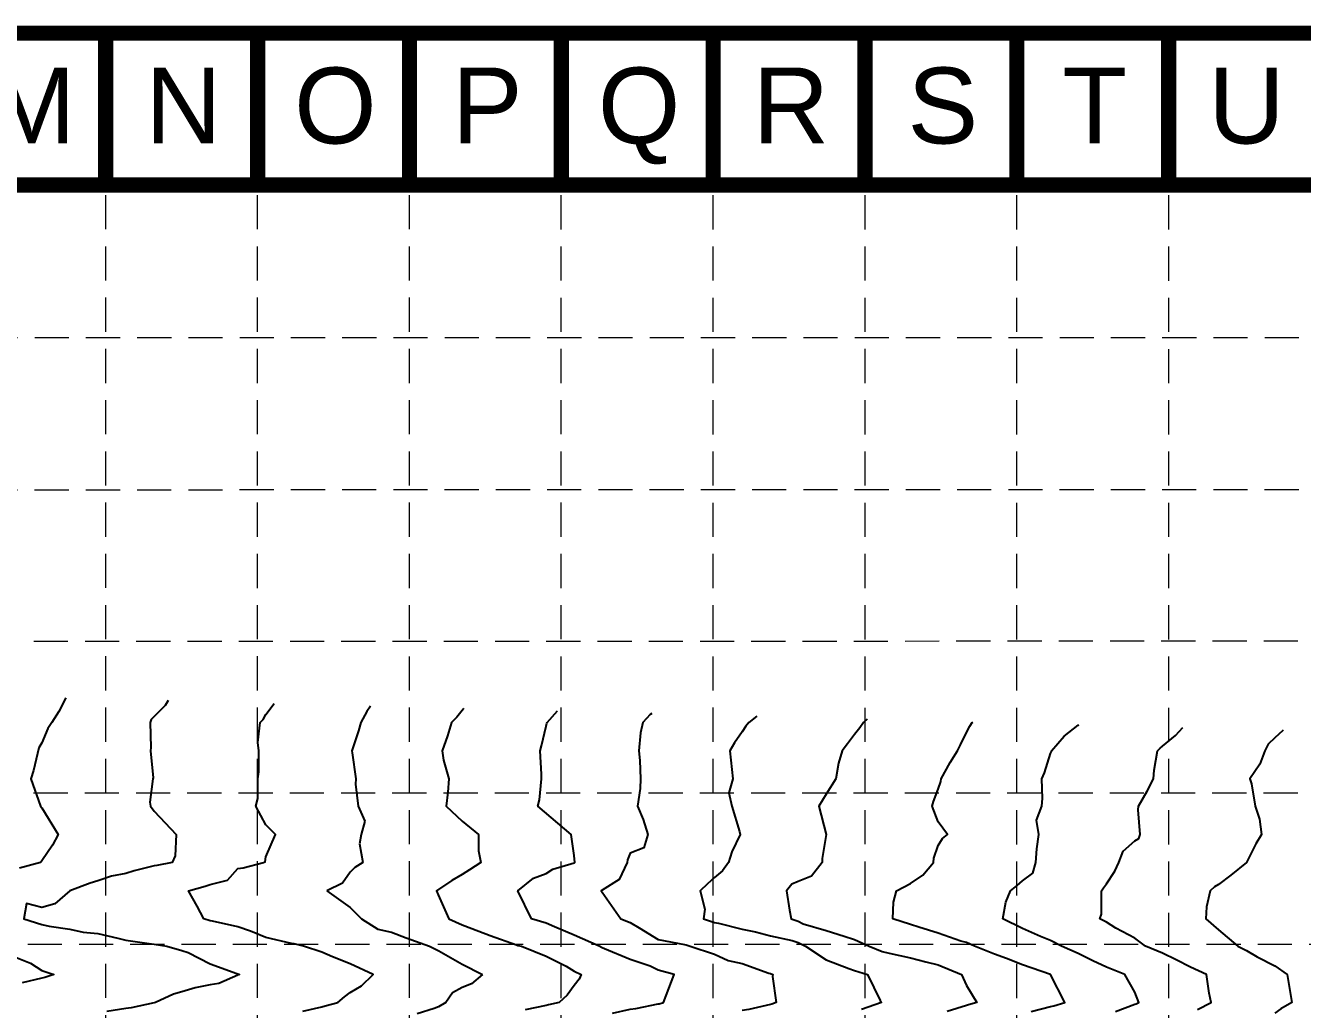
# Model space of a CAD drawing. Header units: inches. Extents: x 8135 to 11700, y -938 to 4760.
# Drawn here: x 9337 to 10085, y 4184 to 4760 of the extents above; entities that cross this region are included whole.
import ezdxf
from ezdxf.enums import TextEntityAlignment as Align

# ---------------------------------------------------------------- set-up
doc = ezdxf.new("R2010")
doc.units = ezdxf.units.IN
doc.header["$MEASUREMENT"] = 0
doc.linetypes.add('DASHED', pattern=[0.75, 0.5, -0.25])
doc.linetypes.add('HIDDEN', pattern=[0.375, 0.25, -0.125])
for name, color, linetype in [('BASE', 7, 'Continuous'), ('EC', 35, 'DASHED'), ('GRID', 254, 'HIDDEN')]:
    doc.layers.add(name, color=color, linetype=linetype)
doc.styles.get("Standard").update_dxf_attribs({"font": 'ARIAL.TTF'})

msp = doc.modelspace()

# ---------------------------------------------------------------- linework, layer by layer
at = {"layer": 'BASE', "color": 9}
msp.add_line((8228.76, 4667.09), (11606.69, 4667.09), dxfattribs=at)
at = {"layer": 'BASE', "const_width": 8.89}
for points in [[(11695.58, -933.16), (11695.58, 4755.98), (8139.87, 4755.98), (8139.87, -933.16)], [(11606.69, -844.26), (11606.69, 4667.09), (8228.76, 4667.09), (8228.76, -844.26)]]:
    msp.add_lwpolyline(points, close=True, dxfattribs=at)
for points in [[(9384.37, 4755.98), (9384.37, 4667.09)], [(9473.26, 4755.98), (9473.26, 4667.09)], [(9562.15, 4755.98), (9562.15, 4667.09)], [(9651.05, 4755.98), (9651.05, 4667.09)], [(9739.94, 4755.98), (9739.94, 4667.09)], [(9828.83, 4755.98), (9828.83, 4667.09)], [(9917.73, 4755.98), (9917.73, 4667.09)], [(10006.62, 4755.98), (10006.62, 4667.09)]]:
    msp.add_lwpolyline(points, dxfattribs=at)
at = {"layer": 'EC', "color": 35, "linetype": 'Continuous'}
for p, q in [((9537.24, 4358.94, 572), (9533.71, 4352.41, 572)), ((9539.43, 4362.06, 572), (9537.24, 4358.94, 572)), ((9533.71, 4352.41, 572), (9532.3, 4347.46, 572)), ((9532.3, 4347.46, 572), (9528.51, 4335.91, 572)), ((9528.51, 4335.91, 572), (9528.72, 4334.59, 572)), ((9528.72, 4334.59, 572), (9530.79, 4319.41, 572)), ((9530.79, 4319.41, 572), (9530.57, 4316.31, 572)), ((9530.57, 4316.31, 572), (9532.07, 4303.41, 572)), ((9532.07, 4303.41, 572), (9535.98, 4294.73, 572)), ((9535.98, 4294.73, 572), (9533.92, 4286.91, 572)), ((9533.92, 4286.91, 572), (9532.84, 4281.41, 572)), ((9532.84, 4281.41, 572), (9534.81, 4270.41, 572)), ((9534.81, 4270.41, 572), (9530.23, 4267.57, 572)), ((9527.42, 4264.72, 572), (9522.95, 4258.39, 572)), ((9530.23, 4267.57, 572), (9527.42, 4264.72, 572)), ((9522.95, 4258.39, 572), (9513.79, 4253.91, 572)), ((9513.79, 4253.91, 572), (9527.42, 4244.11, 572)), ((9527.42, 4244.11, 572), (9534.03, 4237.41, 572)), ((9534.03, 4237.41, 572), (9543.67, 4231.45, 572)), ((9543.67, 4231.45, 572), (9551.71, 4229.62, 572)), ((9551.71, 4229.62, 572), (9560.17, 4226.33, 572)), ((9560.17, 4226.33, 572), (9573.92, 4221.41, 572)), ((9573.92, 4221.41, 572), (9576.67, 4220.09, 572)), ((9576.67, 4220.09, 572), (9579.27, 4218.77, 572)), ((9579.27, 4218.77, 572), (9592.92, 4210.99, 572)), ((9592.92, 4210.99, 572), (9604.87, 4204.91, 572)), ((9604.87, 4204.91, 572), (9598.51, 4199.32, 572)), ((9587.35, 4194.07, 572), (9583.41, 4188.41, 572)), ((9592.92, 4197.21, 572), (9587.35, 4194.07, 572)), ((9598.51, 4199.32, 572), (9592.92, 4197.21, 572)), ((9579.16, 4185.88, 572), (9576.67, 4185.03, 572)), ((9583.41, 4188.41, 572), (9579.16, 4185.88, 572)), ((9576.67, 4185.03, 572), (9566.77, 4181.81, 572))]:
    msp.add_line(p, q, dxfattribs=at)
at = {"layer": 'EC', "color": 35, "linetype": 'Continuous', "flags": 128}
for points, elevation in [([(9361, 4366.81), (9357.01, 4358.83), (9352.92, 4352.41), (9350.49, 4348.84), (9346.92, 4340.41), (9345.3, 4337.56), (9342.05, 4324.36), (9340.57, 4319.41), (9346.22, 4303.41), (9346.92, 4302.38), (9356.44, 4286.91), (9353.27, 4280.56), (9346.92, 4271.44), (9346.53, 4270.81), (9346.11, 4270.41), (9333.89, 4267.14)], 575), ([(9420.91, 4365.21), (9419.17, 4362.31), (9412.67, 4356), (9410.99, 4354.09), (9410.44, 4352.41), (9410.84, 4337.74), (9410.55, 4335.91), (9412.09, 4320), (9411.99, 4319.41), (9410.23, 4305.78), (9410.61, 4303.41), (9412.67, 4300.54), (9425.54, 4286.91), (9425.02, 4274.37), (9423.19, 4270.41), (9414.38, 4268.68), (9412.67, 4268.44), (9401.05, 4265.53), (9396.17, 4264.04), (9387.69, 4262.4), (9379.67, 4259.76), (9375.3, 4258.35), (9363.42, 4253.91), (9354.51, 4246.32), (9346.92, 4244.18), (9337.96, 4246.51), (9336.52, 4237.41), (9346.92, 4234.17), (9351.32, 4233.14), (9363.42, 4231.33), (9371.26, 4229.7), (9379.67, 4228.78), (9391.36, 4226.08), (9396.17, 4225.02), (9411.12, 4222.92), (9412.67, 4222.54), (9420.06, 4221.41), (9428.92, 4218.87), (9432.59, 4217.74), (9445.42, 4211.21), (9461.21, 4205.38), (9461.67, 4205.25), (9462.77, 4204.91), (9461.99, 4204.59), (9461.67, 4204.54), (9450.67, 4199.58), (9445.42, 4198.83), (9436.82, 4197.02), (9428.92, 4194.64), (9424.07, 4193.34), (9413.45, 4188.41), (9412.81, 4188.27), (9412.67, 4188.23), (9399.21, 4185.37), (9396.17, 4185.01), (9384.94, 4183.14)], 574), ([(9499.67, 4183.33), (9510.92, 4185.98), (9512.88, 4186.45), (9520.16, 4188.41), (9524.12, 4191.71), (9527.42, 4194.27), (9534.06, 4198.18), (9540.97, 4204.91), (9527.42, 4211.14), (9517.11, 4215.22), (9510.92, 4217.87), (9500.09, 4221.41), (9494.67, 4222.73), (9493.08, 4222.96), (9478.17, 4226.62), (9469.08, 4230.23), (9461.67, 4232.72), (9446.83, 4236.03), (9445.42, 4236.28), (9441.84, 4237.41), (9437.92, 4244.91), (9432.88, 4253.91), (9442.65, 4256.68), (9445.42, 4257.51), (9455.66, 4260.02), (9461.67, 4266.85), (9464.75, 4267.33), (9476.8, 4270.41), (9477.67, 4270.91), (9478.17, 4273.71), (9483.67, 4286.91), (9478.17, 4292.41), (9472.17, 4303.41), (9473.46, 4307.98), (9473.46, 4319.41), (9474.05, 4323.54), (9474.05, 4335.91), (9473.46, 4340.62), (9474.87, 4352.41), (9476.49, 4354.09), (9478.17, 4356.99), (9482.9, 4363.56)], 573), ([(9593.98, 4360.6), (9592.92, 4359.39), (9589.95, 4355.44), (9586.76, 4352.41), (9584.37, 4344.59), (9581.32, 4335.91), (9582.09, 4330.41), (9585.28, 4319.41), (9584.58, 4311.63), (9583.57, 4303.41), (9592.92, 4294.7), (9602.6, 4286.91), (9602.6, 4277.24), (9603.92, 4270.41), (9597.28, 4266.06), (9592.92, 4263.46), (9587.03, 4259.89), (9578.03, 4253.91), (9579, 4251.55), (9585.23, 4237.41), (9592.92, 4233.9), (9598.64, 4231.87), (9609.42, 4227.66), (9624.8, 4222.27), (9625.67, 4221.94), (9627.65, 4221.41), (9642.17, 4215.56), (9653.88, 4209.7), (9658.67, 4206.89), (9662.63, 4204.91), (9661.49, 4202.05), (9658.67, 4198.45), (9654.4, 4192.69), (9649.79, 4188.41), (9643.55, 4187.04), (9642.17, 4186.8), (9629.96, 4184.12)], 571), ([(9681.11, 4182.22), (9691.42, 4184.55), (9694.72, 4185.06), (9707.67, 4187.72), (9708.29, 4187.79), (9710.85, 4188.41), (9717.19, 4204.91), (9707.67, 4207.49), (9702.99, 4209.67), (9691.42, 4213.68), (9676.36, 4219.98), (9674.92, 4220.54), (9673.21, 4221.41), (9658.67, 4227.96), (9646.99, 4232.74), (9642.17, 4234.98), (9633.62, 4237.41), (9625.67, 4253.91), (9634.74, 4261.35), (9642.17, 4264.06), (9646.06, 4266.53), (9658.67, 4270.16), (9658.83, 4270.25), (9659.06, 4270.41), (9658.67, 4274.54), (9656.84, 4286.91), (9637.29, 4303.41), (9638.29, 4307.17), (9639.51, 4319.41), (9639.51, 4322.07), (9638.67, 4335.91), (9639.42, 4338.66), (9642.17, 4350.35), (9642.62, 4351.96), (9642.72, 4352.41), (9648.78, 4359.14)], 570), ([(9703.97, 4357.67), (9703.11, 4357.04), (9698.71, 4352.41), (9697.46, 4346.28), (9696.5, 4335.91), (9697.03, 4330.22), (9697.38, 4319.41), (9697.19, 4313.73), (9695.64, 4303.41), (9699.01, 4295.71), (9701.77, 4286.91), (9699.27, 4278.94), (9691.42, 4275.91), (9689.8, 4272.04), (9689.67, 4270.41), (9684.86, 4260.48), (9674.92, 4254.19), (9674.77, 4254.07), (9674.47, 4253.91), (9674.92, 4253.04), (9685.92, 4237.41), (9691.42, 4235.41), (9696.65, 4232.27), (9707.67, 4225.46), (9723.07, 4222.48), (9724.17, 4222.15), (9726.53, 4221.41), (9740.67, 4216.75), (9748.8, 4213.16), (9756.92, 4211.3), (9772.6, 4205.74), (9773.42, 4205.46), (9774.9, 4204.91), (9774.59, 4203.73), (9776.87, 4188.41), (9774.34, 4187.48), (9773.42, 4187.24), (9760.88, 4184.46), (9756.92, 4183.85)], 569), ([(9765.52, 4356.03), (9760.88, 4352.41), (9759.12, 4350.21), (9756.92, 4346.91), (9752.49, 4340.41), (9749.7, 4335.91), (9751.51, 4319.41), (9749.03, 4311.18), (9750.79, 4303.41), (9755.35, 4288.51), (9755.74, 4286.91), (9750.8, 4276.63), (9748.97, 4270.41), (9745.37, 4265.64), (9740.67, 4261.61), (9736.65, 4257.94), (9732.42, 4253.91), (9735, 4243.08), (9734.19, 4237.41), (9740.67, 4235.39), (9743.12, 4235), (9756.92, 4231.43), (9764.65, 4229.92), (9773.42, 4227.58), (9786.23, 4224.8), (9789.67, 4223.64), (9794.04, 4221.41), (9806.17, 4213.4), (9819.27, 4208.31), (9822.67, 4207.24), (9830.22, 4204.91), (9837.76, 4189.59), (9838.43, 4188.41), (9826.74, 4184.29)], 568), ([(9830.05, 4354.31), (9827.87, 4352.41), (9825.7, 4349.34), (9822.67, 4345.46), (9818.64, 4339.94), (9815.41, 4335.91), (9813.39, 4328.69), (9811.67, 4319.41), (9806.17, 4310.41), (9801.73, 4303.41), (9806.17, 4286.91), (9803.82, 4272.77), (9803.82, 4270.41), (9797.59, 4262.49), (9789.67, 4259.41), (9785.92, 4257.72), (9782.87, 4253.91), (9784.71, 4242.45), (9785.61, 4237.41), (9789.67, 4236.05), (9792.65, 4234.52), (9806.17, 4230.71), (9816.6, 4227.3), (9822.67, 4225.41), (9831.21, 4221.41), (9838.92, 4218.4), (9842.94, 4217.39), (9855.42, 4214.65), (9864.43, 4212.27), (9871.67, 4210.47), (9885.29, 4204.91), (9888.17, 4198.49), (9894.22, 4188.41), (9889.47, 4187.11), (9888.17, 4186.63), (9876.88, 4183.2)], 567), ([(9926.11, 4183.22), (9937.42, 4186.07), (9939.36, 4186.44), (9945.78, 4188.41), (9937.42, 4204.91), (9920.92, 4210.61), (9911.68, 4214.29), (9904.67, 4216.76), (9892.96, 4221.41), (9888.17, 4223.53), (9885.01, 4224.47), (9871.67, 4229.08), (9860.3, 4232.61), (9855.42, 4234.17), (9845.11, 4237.41), (9845.52, 4247.31), (9847.17, 4253.91), (9855.42, 4258.14), (9862.67, 4263.05), (9868.89, 4270.41), (9869.11, 4273.02), (9871.67, 4280.31), (9874.12, 4284.47), (9877.17, 4286.91), (9871.67, 4294.24), (9868.14, 4303.41), (9868.97, 4306.08), (9871.67, 4313.41), (9873.17, 4317.96), (9873.38, 4319.41), (9878.64, 4328.94), (9882.87, 4335.91), (9884.72, 4339.36), (9888.17, 4346.52), (9890.24, 4350.35), (9891.47, 4352.41), (9891.9, 4352.67)], 566), ([(9975.4, 4183.18), (9986.67, 4187.45), (9987.47, 4187.61), (9989.11, 4188.41), (9986.67, 4194.6), (9980.98, 4204.91), (9970.17, 4209.15), (9962.14, 4212.95), (9953.67, 4217.23), (9943.83, 4221.41), (9937.42, 4224.71), (9931.63, 4227.03), (9920.92, 4231.85), (9909.45, 4237.41), (9911.17, 4247.31), (9913.96, 4253.91), (9917.97, 4256.91), (9920.92, 4259.73), (9927.08, 4264.26), (9928.82, 4270.41), (9929.34, 4278.49), (9930.52, 4286.91), (9929.17, 4295.16), (9932.35, 4303.41), (9932.71, 4307.98), (9932.3, 4319.41), (9933.89, 4322.95), (9937.42, 4334.26), (9937.9, 4335.42), (9937.98, 4335.91), (9945.4, 4344.31), (9953.67, 4350.81), (9953.95, 4351.01)], 565), ([(10023.49, 4184.29), (10031.4, 4188.41), (10030.26, 4193.91), (10028.71, 4204.91), (10019.42, 4209.14), (10010.96, 4213.37), (10002.92, 4217.44), (9992.96, 4221.41), (9986.67, 4226.09), (9975.67, 4232.08), (9970.17, 4235.53), (9966.21, 4237.41), (9967.35, 4240.24), (9967.35, 4253.91), (9968.44, 4255.65), (9970.17, 4258.04), (9975.12, 4265.46), (9977.42, 4270.41), (9980.02, 4277.07), (9986.67, 4283.06), (9989.04, 4284.5), (9989.92, 4286.91), (9988.71, 4301.35), (9988.84, 4303.41), (9993.93, 4312.26), (9997.68, 4319.41), (9998, 4324.41), (10000.02, 4335.91), (10001.55, 4337.31), (10002.92, 4338.49), (10010.61, 4344.73), (10014.96, 4349.39)], 564), ([(10073.5, 4347.83), (10073.37, 4347.64), (10068.67, 4343.47), (10064.81, 4339.77), (10062.82, 4335.91), (10060.03, 4328.05), (10054.15, 4319.41), (10055.09, 4316.59), (10057.12, 4303.41), (10059.79, 4295.79), (10060.97, 4286.91), (10057.67, 4281.41), (10052.17, 4270.41), (10043.01, 4263.08), (10035.67, 4257.64), (10033.4, 4256.22), (10030.93, 4253.91), (10028.63, 4244.56), (10028.39, 4237.41), (10035.67, 4231.11), (10047.05, 4221.41), (10052.17, 4218.98), (10058.36, 4215.22), (10068.67, 4209.96), (10075.84, 4204.91), (10078.71, 4188.41), (10072.19, 4184.84), (10068.67, 4182.22)], 563), ([(9330.67, 4215.47), (9340.42, 4211.51), (9346.92, 4207.21), (9354, 4204.91), (9348.76, 4203.08), (9346.92, 4202.66), (9335.49, 4200.02)], 575)]:
    msp.add_lwpolyline(points, dxfattribs=dict(at, elevation=elevation))
at = {"layer": 'GRID', "color": 252, "linetype": 'HIDDEN', "lineweight": 0, "ltscale": 80}
for p, q in [((9384.37, -488.85), (9384.37, 4667.09)), ((9473.26, -488.86), (9473.26, 4667.09)), ((9562.15, -488.87), (9562.15, 4667.09)), ((9651.05, -488.89), (9651.05, 4667.09)), ((9739.94, -488.9), (9739.94, 4667.09)), ((9828.83, -488.92), (9828.83, 4667.09)), ((9917.73, -488.93), (9917.73, 4667.09)), ((10006.62, -488.94), (10006.62, 4667.09)), ((8232.81, 4577.6), (11605.23, 4578.04)), ((8232.74, 4488.46), (11605.23, 4489.15)), ((8232.24, 4399.84), (11606.69, 4400.41)), ((8232.12, 4311.03), (11606.69, 4311.52)), ((8228.76, 4222.63), (11606.69, 4222.63))]:
    msp.add_line(p, q, dxfattribs=at)

# ---------------------------------------------------------------- texts
at = {"layer": 'BASE'}
for s, p in [('M', (9341, 4713.6)), ('N', (9429.89, 4713.6)), ('O', (9518.79, 4713.6)), ('P', (9607.68, 4713.6)), ('Q', (9696.57, 4713.6)), ('R', (9785.46, 4713.6)), ('S', (9874.36, 4713.6)), ('T', (9963.25, 4713.6)), ('U', (10052.14, 4713.6))]:
    msp.add_text(s, height=44.45, dxfattribs=at).set_placement(p, align=Align.MIDDLE_CENTER)

doc.saveas('drawing.dxf')
